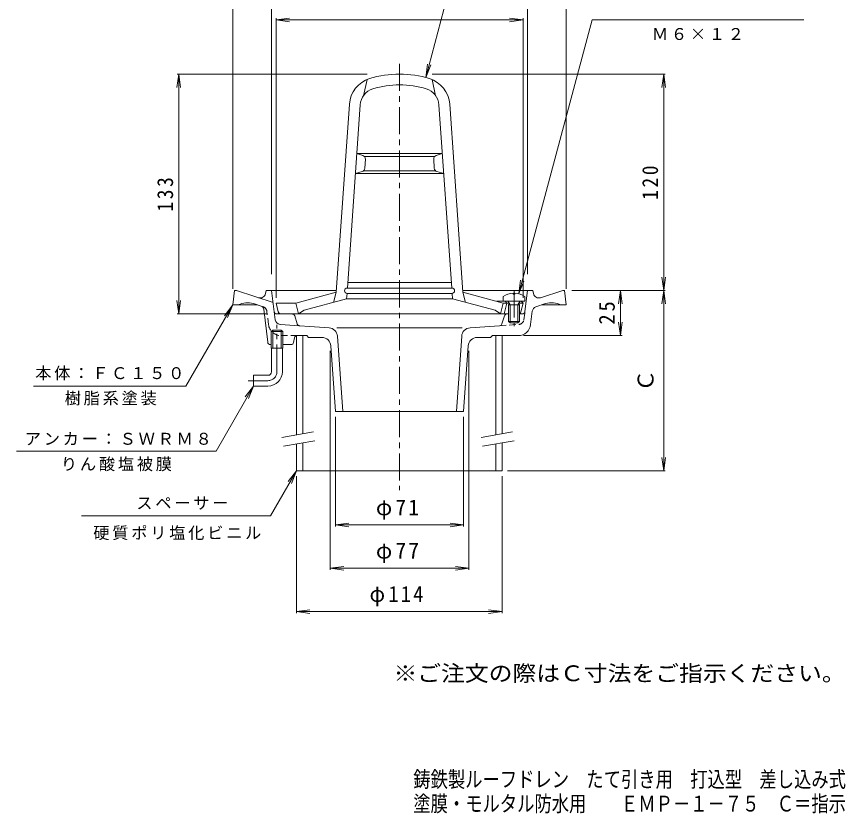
# Model space of a CAD drawing. Units: millimetres, scale not verified. Extents: x -256 to 204, y -345 to 330.
# Drawn here: x -255.9 to 203.8, y -344.8 to 97 of the extents above; entities that cross this region are included whole.
import ezdxf
from ezdxf.enums import TextEntityAlignment as Align

# ---------------------------------------------------------------- set-up
doc = ezdxf.new("R2010")
doc.units = ezdxf.units.MM
doc.header["$LTSCALE"] = 3
for name, pattern in [('CHAIN1', [8, 5, -1, 1, -1]), ('DASHED1', [1.8, 1.2, -0.6]), ('DOUBLE_CHAIN2', [12.8, 9, -1, 0.6, -0.6, 0.6, -1])]:
    doc.linetypes.add(name, pattern=pattern)
for name, color, linetype, lineweight in [('0-0_通り芯', 3, 'Continuous', 9), ('0-2_仕上', 6, 'Continuous', 9), ('0-3_建具', 4, 'Continuous', 9), ('0-4_その他', 7, 'Continuous', 9), ('0-5_寸法', 7, 'Continuous', 9)]:
    doc.layers.add(name, color=color, linetype=linetype, lineweight=lineweight)
doc.layers.add('F-4_F-4ﾚｲﾔ', color=6, linetype='Continuous')
doc.layers.add('F-5_F-5ﾚｲﾔ', color=2, linetype='Continuous')
doc.styles.add('ＭＳ ゴシック', font='')
doc.styles.get('ＭＳ ゴシック').set_extended_font_data('MS Gothic')

msp = doc.modelspace()

# ---------------------------------------------------------------- linework, layer by layer
at = {"layer": '0-0_通り芯', "linetype": 'CHAIN1'}
for p, q in [((-43.5, 70.774), (-43.5, -165.496)), ((-111.5, -99.885), (-111.5, -73.885)), ((-116.5, -104.885), (-127.5, -104.885))]:
    msp.add_line(p, q, dxfattribs=at)
at = {"layer": '0-0_通り芯'}
for p, q in [((-136, -62.885), (-135, -54.885)), ((-135, -54.885), (-134, -54.885)), ((-113.69, -61.484), (-134, -54.885)), ((-117.842, -56.609), (-117.5, -54.885)), ((-117.5, -54.885), (-78.54, -54.885)), ((-112.514, -71.058), (-114.5, -54.885)), ((-8.46, -54.885), (30.5, -54.885)), ((26.066, -66.568), (27.5, -54.885)), ((30.842, -56.609), (30.5, -54.885)), ((34.712, -58.878), (47, -54.885)), ((48, -54.885), (47, -54.885)), ((49, -62.885), (48, -54.885)), ((-136, -62.885), (-122.323, -62.885)), ((-120.216, -63.57), (-124.51, -62.175)), ((32.167, -63.911), (37.51, -62.175)), ((49, -62.885), (35.323, -62.885)), ((-116.658, -83.563), (-118.848, -65.234)), ((14.674, -68.943), (13.303, -73.384)), ((23, -67.885), (24.577, -67.885)), ((29.215, -73.738), (30.116, -66.398)), ((-113.86, -76.885), (-114.675, -77.685)), ((-108.325, -77.685), (-114.675, -77.685)), ((-114.675, -86.885), (-114.675, -77.685)), ((-109.14, -76.885), (-113.86, -76.885)), ((-113.86, -86.885), (-113.86, -76.885)), ((-82.605, -75.583), (-109.746, -73.685)), ((-108.325, -77.685), (-109.14, -76.885)), ((-109.14, -86.885), (-109.14, -76.885)), ((-108.325, -86.885), (-108.325, -77.685)), ((-78.297, -75.583), (-8.703, -75.583)), ((-4.395, -75.583), (11.975, -74.438)), ((-101.741, -81.091), (-102.259, -83.679)), ((-100.27, -79.885), (-95, -79.885)), ((-94, -80.885), (-95, -79.885)), ((-86.584, -80.885), (-94, -80.885)), ((-77.966, -80.214), (-74.99, -121.885)), ((-9.034, -80.214), (-12.01, -121.885)), ((-0.416, -80.885), (7, -80.885)), ((7, -80.885), (8, -79.885)), ((22.267, -79.885), (8, -79.885)), ((-115.169, -84.885), (-114.675, -84.885)), ((-108.325, -86.885), (-114.675, -86.885)), ((-114.5, -99.885), (-114.5, -86.885)), ((-108.5, -99.885), (-108.5, -86.885)), ((-108.325, -84.885), (-103.73, -84.885)), ((-81.597, -85.529), (-79, -121.885)), ((-5.403, -85.529), (-8, -121.885)), ((-124.5, -101.885), (-124.5, -107.885)), ((-116.5, -101.885), (-124.5, -101.885)), ((-116.5, -107.885), (-124.5, -107.885)), ((-79, -121.885), (-8, -121.885))]:
    msp.add_line(p, q, dxfattribs=at)
at = {"layer": '0-0_通り芯', "linetype": 'DASHED1'}
for p, q in [((-119.167, -63.911), (-120.216, -63.57)), ((-116.215, -73.738), (-117.116, -66.398)), ((25.514, -71.058), (26.066, -66.568)), ((11.975, -74.438), (22.746, -73.685)), ((-109.267, -79.885), (-100.27, -79.885))]:
    msp.add_line(p, q, dxfattribs=at)
at = {"layer": '0-0_通り芯', "linetype": 'DOUBLE_CHAIN2'}
for p, q in [((-103.107, -67.885), (-111.577, -67.885)), ((-101.674, -68.943), (-100.303, -73.384))]:
    msp.add_line(p, q, dxfattribs=at)
at = {"layer": '0-0_通り芯'}
for centre, radius, start, end in [((-120.785, -56.025), 3, 252.00015, 348.7693), ((33.785, -56.025), 3, 191.2307, 287.99985), ((-127.909, -72.636), 11, 71.99997, 117.56897), ((-120.834, -65.472), 2, 6.8147, 71.99948), ((33.094, -66.764), 3, 107.99985, 172.99957), ((40.909, -72.636), 11, 62.43103, 108.00003), ((16.107, -69.385), 1.5, 90, 162.85005), ((24.577, -66.385), 1.5, 270, 353.00037), ((-109.537, -70.692), 3, 186.99973, 266.00018), ((11.87, -72.941), 1.5, 273.99986, 342.84964), ((-82.954, -80.57), 5, 4.08522, 86.00002), ((-4.046, -80.57), 5, 93.99998, 175.91478), ((22.267, -72.885), 7, 270, 352.99948), ((-100.27, -81.385), 1.5, 90, 168.68979), ((-86.584, -85.885), 5, 4.08568, 90), ((-0.416, -85.885), 5, 90, 175.91432), ((-115.169, -83.385), 1.5, 186.81395, 270), ((-103.73, -83.385), 1.5, 270, 348.68979), ((-116.5, -99.885), 2, 270, 0), ((-116.5, -99.885), 8, 270, 0)]:
    msp.add_arc(centre, radius, start, end, dxfattribs=at)
at = {"layer": '0-0_通り芯', "linetype": 'DASHED1'}
for centre, radius, start, end in [((-120.094, -66.764), 3, 7.00043, 72.00015), ((22.537, -70.692), 3, 273.99982, 353.00027), ((-109.267, -72.885), 7, 187.00047, 270)]:
    msp.add_arc(centre, radius, start, end, dxfattribs=at)
at = {"layer": '0-0_通り芯', "linetype": 'DOUBLE_CHAIN2'}
for centre, start, end in [((-111.577, -66.385), 186.99963, 270), ((-103.107, -69.385), 17.14995, 90), ((-98.87, -72.941), 197.15036, 266.00014)]:
    msp.add_arc(centre, 1.5, start, end, dxfattribs=at)
at = {"layer": '0-0_通り芯', "linetype": 'CHAIN1'}
msp.add_arc((-116.5, -99.885), 5, 270, 0, dxfattribs=at)
at = {"layer": '0-2_仕上'}
for p, q in [((-63.5, 53.118), (-61.5, 62.091)), ((-23.5, 53.118), (-25.5, 62.091)), ((-78.61, -55.886), (-71.315, 48.434)), ((-72.43, -53.519), (-65.33, 48.015)), ((-14.57, -53.519), (-21.67, 48.015)), ((-8.39, -55.886), (-15.685, 48.434)), ((-63.834, 19.95), (-67.22, 20.985)), ((-67.22, 20.985), (-43.5, 20.985)), ((-63.039, 19.485), (-43.5, 19.485)), ((-19.78, 20.985), (-43.5, 20.985)), ((-23.961, 19.485), (-43.5, 19.485)), ((-23.166, 19.95), (-19.78, 20.985)), ((-62.775, 12.873), (-62.424, 17.898)), ((-24.225, 12.873), (-24.576, 17.898)), ((-64.208, 11.093), (-67.989, 9.985)), ((-67.989, 9.985), (-43.5, 9.985)), ((-63.479, 11.485), (-43.5, 11.485)), ((-23.521, 11.485), (-43.5, 11.485)), ((-19.011, 9.985), (-43.5, 9.985)), ((-22.792, 11.093), (-19.011, 9.985)), ((-72.22, -50.519), (-43.5, -50.519)), ((-14.78, -50.519), (-43.5, -50.519)), ((-72.535, -53.519), (-43.5, -53.519)), ((-14.465, -53.519), (-43.5, -53.519)), ((-101, -61.885), (-78.61, -55.886)), ((-96.5, -65.856), (-72.849, -59.519)), ((-80.11, -61.464), (-78.61, -55.886)), ((-72.849, -59.519), (-72.64, -56.519)), ((-72.849, -59.519), (-43.5, -59.519)), ((-72.535, -56.519), (-43.5, -56.519)), ((-14.465, -56.519), (-43.5, -56.519)), ((-14.151, -59.519), (-43.5, -59.519)), ((-14.151, -59.519), (-14.36, -56.519)), ((9.5, -65.856), (-14.151, -59.519)), ((14, -61.885), (-8.39, -55.886)), ((-6.89, -61.464), (-8.39, -55.886)), ((14, -58.285), (14, -60.885)), ((19.521, -56.297), (19.521, -56.918)), ((20.479, -56.918), (19.521, -56.918)), ((20.479, -56.297), (20.479, -56.918)), ((26, -58.285), (26, -60.885)), ((-110.784, -66.749), (-112, -61.885)), ((-101, -61.885), (-112, -61.885)), ((-99.5, -67.885), (-101, -61.885)), ((10.268, -60.885), (26, -60.885)), ((12.5, -67.885), (14, -61.885)), ((14, -61.885), (17.308, -61.885)), ((14.5, -67.885), (16, -61.885)), ((15, -60.885), (16, -61.885)), ((17.87, -62.885), (16.818, -61.013)), ((17, -62.885), (17.441, -62.122)), ((17, -62.885), (23, -62.885)), ((17, -62.885), (17, -72.015)), ((17.87, -62.885), (17.87, -72.885)), ((22.13, -62.885), (23.182, -61.013)), ((22.13, -62.885), (22.13, -72.885)), ((23, -62.885), (22.559, -62.122)), ((22.692, -61.885), (25, -61.885)), ((23, -62.885), (23, -72.015)), ((23.784, -66.749), (25, -61.885)), ((24, -60.885), (25, -61.885)), ((-109.329, -67.885), (-43.5, -67.885)), ((-96.5, -65.856), (-99.5, -67.885)), ((17, -67.885), (-43.5, -67.885)), ((9.5, -65.856), (12.5, -67.885)), ((17.87, -72.885), (17, -72.015)), ((17, -72.015), (23, -72.015)), ((17.87, -72.885), (22.13, -72.885)), ((22.13, -72.885), (23, -72.015))]:
    msp.add_line(p, q, dxfattribs=at)
at = {"layer": '0-2_仕上', "linetype": 'CHAIN1'}
msp.add_line((20, -54.84), (20, -74.567), dxfattribs=at)
at = {"layer": '0-2_仕上'}
for centre, radius, start, end in [((-43.5, 9.115), 56, 90, 107.23882), ((-43.5, 9.115), 56, 72.76118, 90), ((-55.354, 47.318), 16, 107.2388, 175.99997), ((-31.646, 47.318), 16, 4.00003, 72.7612), ((-55.354, 47.318), 10, 107.23885, 176.00005), ((-43.5, 9.115), 50, 90, 107.23883), ((-43.5, 9.115), 50, 72.76117, 90), ((-31.646, 47.318), 10, 3.99995, 72.76115), ((-64.419, 18.037), 2, 356.0009, 73.00398), ((-22.581, 18.037), 2, 106.99602, 183.9991), ((-64.77, 13.013), 2, 286.33698, 355.99976), ((-22.23, 13.013), 2, 184.00024, 253.66302), ((-72.535, -55.019), 1.5, 90, 270), ((-14.465, -55.019), 1.5, 270, 90), ((20, -66.285), 10, 92.7457, 126.86987), ((20, -66.285), 10, 53.13013, 87.25409), ((16.6, -61.135), 0.25, 29.32918, 90), ((23.4, -61.135), 0.25, 90, 150.67082), ((-109.329, -66.385), 1.5, 194.03624, 243.41846), ((-109.329, -66.385), 1.5, 194.03624, 270), ((22.329, -66.385), 1.5, 296.58154, 345.96376)]:
    msp.add_arc(centre, radius, start, end, dxfattribs=at)
at = {"layer": '0-3_建具'}
for p, q in [((-100.659, -79.885), (-100.659, -134.885)), ((-97.159, -79.885), (-97.159, -134.268)), ((9.841, -79.885), (9.841, -134.885)), ((13.341, -79.885), (13.341, -134.268)), ((-100.659, -139.962), (-100.659, -154.885)), ((-97.159, -139.345), (-97.159, -154.885)), ((9.841, -139.962), (9.841, -154.885)), ((13.341, -139.345), (13.341, -154.885)), ((-100.659, -154.885), (13.341, -154.885))]:
    msp.add_line(p, q, dxfattribs=at)
at = {"layer": '0-3_建具', "color": 7}
for p, q in [((-91.327, -133.24), (-108.824, -136.325)), ((19.173, -133.24), (1.676, -136.325)), ((-90.459, -138.164), (-107.956, -141.249)), ((20.041, -138.164), (2.544, -141.249))]:
    msp.add_line(p, q, dxfattribs=at)
at = {"layer": '0-4_その他'}
for p, q in [((-136, -53.885), (-136, 144.015)), ((49, -53.885), (49, 144.015)), ((-114.5, -45.885), (-114.5, 120.015)), ((27.5, -45.885), (27.5, 120.015)), ((-112, 95.115), (-104.564, 96.094)), ((-112, -58.885), (-112, 96.015)), ((-112, 95.115), (25, 95.115)), ((-112, 95.115), (-104.564, 94.136)), ((25, 95.115), (17.564, 96.094)), ((25, 95.115), (17.564, 94.136)), ((25, -58.885), (25, 96.015)), ((-166, 65.115), (-166.979, 57.679)), ((-61.5, 65.115), (-166.9, 65.115)), ((-166, -67.885), (-166, 65.115)), ((-166, 65.115), (-165.021, 57.679)), ((-25.5, 65.115), (103.9, 65.115)), ((103, 65.115), (102.021, 57.679)), ((103, 65.115), (103.979, 57.679)), ((103, -154.885), (103, 65.115)), ((103, -54.885), (102.021, -47.449)), ((103, -54.885), (103.979, -47.449)), ((52, -54.885), (103.9, -54.885)), ((79, -54.885), (78.021, -62.321)), ((79, -79.885), (79, -54.885)), ((79, -54.885), (79.979, -62.321)), ((103, -54.885), (102.021, -62.321)), ((103, -54.885), (103.979, -62.321)), ((-166, -67.885), (-166.979, -60.449)), ((-166, -67.885), (-165.021, -60.449)), ((-116.829, -67.885), (-166.9, -67.885)), ((79, -79.885), (78.021, -72.449)), ((79, -79.885), (79.979, -72.449)), ((25.267, -79.885), (79.9, -79.885)), ((-81.929, -88.385), (-81.929, -209.785)), ((-5.072, -88.252), (-5.072, -209.785)), ((-79, -124.885), (-79, -185.785)), ((-8, -124.885), (-8, -185.785)), ((103, -154.885), (102.021, -147.449)), ((103, -154.885), (103.979, -147.449)), ((16.341, -154.885), (103.9, -154.885)), ((-100.659, -157.885), (-100.659, -233.785)), ((13.341, -157.885), (13.341, -233.785)), ((-79, -184.885), (-71.564, -183.906)), ((-79, -184.885), (-8, -184.885)), ((-79, -184.885), (-71.564, -185.864)), ((-8, -184.885), (-15.436, -183.906)), ((-8, -184.885), (-15.436, -185.864)), ((-81.929, -208.885), (-74.493, -207.906)), ((-81.929, -208.885), (-5.072, -208.885)), ((-81.929, -208.885), (-74.493, -209.864)), ((-5.072, -208.885), (-12.507, -207.906)), ((-5.072, -208.885), (-12.507, -209.864)), ((-100.659, -232.885), (-93.223, -231.906)), ((-100.659, -232.885), (13.341, -232.885)), ((-100.659, -232.885), (-93.223, -233.864)), ((13.341, -232.885), (5.905, -231.906)), ((13.341, -232.885), (5.905, -233.864))]:
    msp.add_line(p, q, dxfattribs=at)
at = {"layer": '0-5_寸法'}
for p, q in [((-29.006, 63.207), (0.444, 173.115)), ((22.588, -56.626), (63.247, 95.115)), ((63.247, 95.115), (180.712, 95.115)), ((-29.006, 63.207), (-28.027, 70.643)), ((-29.006, 63.207), (-26.136, 70.136)), ((22.588, -56.626), (23.567, -49.19)), ((22.588, -56.626), (25.458, -49.697)), ((-136, -62.885), (-161.981, -107.885)), ((-136, -62.885), (-140.566, -68.835)), ((-136, -62.885), (-138.87, -69.814)), ((-161.981, -107.885), (-246.541, -107.885)), ((-124.5, -107.885), (-145.285, -143.885)), ((-124.5, -107.885), (-129.066, -113.835)), ((-124.5, -107.885), (-127.37, -114.814)), ((-145.285, -143.885), (-255.933, -143.885)), ((-100.659, -154.885), (-115.093, -179.885)), ((-100.659, -154.885), (-105.225, -160.835)), ((-100.659, -154.885), (-103.529, -161.814)), ((-115.093, -179.885), (-219.972, -179.885))]:
    msp.add_line(p, q, dxfattribs=at)

# ---------------------------------------------------------------- texts
at = {"layer": '0-4_その他', "color": 2, "style": 'ＭＳ ゴシック'}
msp.add_text('Ｃ', height=8.798, rotation=90, dxfattribs=at).set_placement((100, -110.885), align=Align.BOTTOM_LEFT)
at = {"layer": '0-4_その他', "color": 2, "char_height": 8.798, "attachment_point": 7, "rotation": 90, "style": 'ＭＳ ゴシック'}
for s, insert in [('\\T1.27;\\W0.9;120', (100, -4.635)), ('\\T1.27;\\W0.9;133', (-169, -11.135)), ('\\T1.27;\\W0.95;25', (76, -73.76))]:
    msp.add_mtext(s, dxfattribs=dict(at, insert=insert))
at = {"layer": '0-4_その他', "color": 2, "char_height": 8.798, "attachment_point": 7, "style": 'ＭＳ ゴシック'}
for s, insert in [('\\T1.19;φ71', (-56.625, -181.885)), ('\\T1.19;φ77', (-56.625, -205.885)), ('\\T1.21;\\W0.95;φ114', (-60.159, -229.885))]:
    msp.add_mtext(s, dxfattribs=dict(at, insert=insert))
at = {"layer": '0-5_寸法', "char_height": 6.598, "attachment_point": 7, "style": 'ＭＳ ゴシック'}
for s, insert in [('\\T1.17;Ｍ６×１２', (96.48, 83.915)), ('\\T1.17;本体：ＦＣ１５０', (-245.581, -104.707)), ('\\T1.17;樹脂系塗装', (-229.254, -118.632)), ('\\T1.17;アンカー：ＳＷＲＭ８', (-251.407, -140.721)), ('\\T1.17;りん酸塩被膜', (-231.359, -155.127)), ('\\T1.17;スペーサー', (-189.506, -176.403)), ('\\T1.17;硬質ポリ塩化ビニル', (-213.401, -193.29))]:
    msp.add_mtext(s, dxfattribs=dict(at, insert=insert))
at = {"layer": 'F-4_F-4ﾚｲﾔ', "style": 'ＭＳ ゴシック', "width": 0.8}
for s, p in [('鋳鉄製ルーフドレン\u3000たて引き用\u3000打込型\u3000差し込み式', (-35.886, -332.899)), ('塗膜・モルタル防水用\u3000\u3000ＥＭＰ－１－７５\u3000Ｃ＝指示', (-35.886, -346.399))]:
    msp.add_text(s, height=8.798, dxfattribs=at).set_placement(p, align=Align.BOTTOM_LEFT)
at = {"layer": 'F-5_F-5ﾚｲﾔ', "style": 'ＭＳ ゴシック', "width": 1.1}
msp.add_text('※ご注文の際はＣ寸法をご指示ください。', height=8.798, dxfattribs=at).set_placement((-46.89, -274.136), align=Align.BOTTOM_LEFT)

doc.saveas('drawing.dxf')
